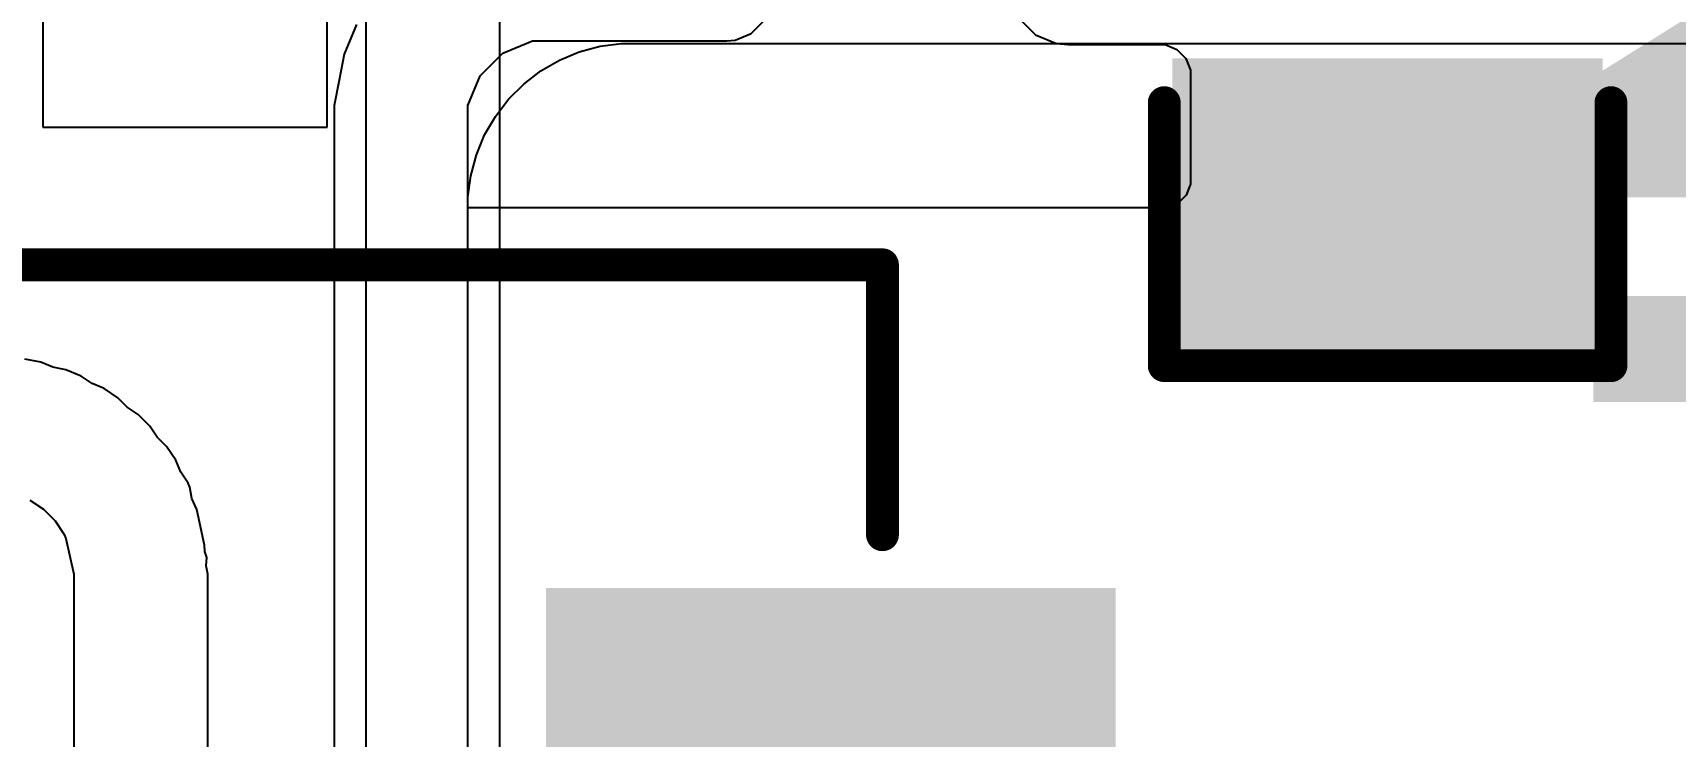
# Model space of a CAD drawing. Header units: inches. Extents: x -2 to 5376, y -4 to 5426.
# Drawn here: x 122.4 to 128.75, y 9.26 to 11.98 of the extents above; entities that cross this region are included whole.
import ezdxf

# ---------------------------------------------------------------- set-up
doc = ezdxf.new("R2010")
doc.units = ezdxf.units.IN
for name, color, linetype in [('Layer 2', 76, 'Continuous'), ('Top Layer', 1, 'Continuous'), ('Top Overlay', 2, 'Continuous'), ('Top Paste', 8, 'Continuous'), ('Top Solder', 216, 'Continuous')]:
    doc.layers.add(name, color=color, linetype=linetype)
doc.styles.add('Arial Black_Bold', font='', dxfattribs={"height": 0.2})
doc.styles.get('Arial Black_Bold').set_extended_font_data('Arial Black', bold=True)

# ---------------------------------------------------------------- blocks, each defined once
blk = doc.blocks.new('YSPI0520_2R2M__246')
at = {"layer": 'Top Layer'}
blk.add_hatch(color=1, dxfattribs=at).paths.add_polyline_path([(1.5, 1.25), (3.5, 1.25), (3.5, -1.25), (1.5, -1.25)])
at = {"layer": 'Top Paste'}
blk.add_hatch(color=8, dxfattribs=at).paths.add_polyline_path([(1.5, 1.25), (3.5, 1.25), (3.5, -1.25), (1.5, -1.25)])
at = {"layer": 'Top Solder'}
blk.add_hatch(color=216, dxfattribs=at).paths.add_polyline_path([(1.3984, 1.3516), (3.6016, 1.3516), (3.6016, -1.3516), (1.3984, -1.3516)])
at = {"layer": 'Top Overlay'}
for points in [[(-2.7, 2.6, 0.127, 0.127, 0), (2.7, 2.6, 0.127, 0.127, 0)], [(2.7, 1.557, 0.127, 0.127, 0), (2.7, 2.6, 0.127, 0.127, 0)]]:
    blk.add_lwpolyline(points, format="xyseb", dxfattribs=at)
for points in [[(2.6682, 2.6, 0.0635, 0.0635, 1), (2.7317, 2.6, 0.0635, 0.0635, 1)], [(2.6682, 2.6, 0.0635, 0.0635, 1), (2.7317, 2.6, 0.0635, 0.0635, 1)], [(2.6682, 1.557, 0.0635, 0.0635, 1), (2.7317, 1.557, 0.0635, 0.0635, 1)]]:
    blk.add_lwpolyline(points, format="xyseb", close=True, dxfattribs=at)
blk = doc.blocks.new('C___0805_283')
at = {"layer": 'Top Layer'}
for points in [[(-1.524, 0.762), (-0.508, 0.762), (-0.508, -0.762), (-1.524, -0.762)], [(0.508, 0.762), (1.524, 0.762), (1.524, -0.762), (0.508, -0.762)]]:
    blk.add_hatch(color=1, dxfattribs=at).paths.add_polyline_path(points)
at = {"layer": 'Top Paste'}
for points in [[(-1.524, 0.762), (-0.508, 0.762), (-0.508, -0.762), (-1.524, -0.762)], [(0.508, 0.762), (1.524, 0.762), (1.524, -0.762), (0.508, -0.762)]]:
    blk.add_hatch(color=8, dxfattribs=at).paths.add_polyline_path(points)
at = {"layer": 'Top Solder'}
for points in [[(-1.594, 0.832), (-0.438, 0.832), (-0.438, -0.832), (-1.594, -0.832)], [(0.438, 0.832), (1.594, 0.832), (1.594, -0.832), (0.438, -0.832)]]:
    blk.add_hatch(color=216, dxfattribs=at).paths.add_polyline_path(points)
at = {"layer": 'Top Overlay'}
for points in [[(-1.6256, -0.8636, 0.127, 0.127, 0), (-1.6256, 0.8636, 0.127, 0.127, 0)], [(-0.6096, 0.8636, 0.127, 0.127, 0), (-1.6256, 0.8636, 0.127, 0.127, 0)], [(1.6256, 0.8636, 0.127, 0.127, 0), (0.6096, 0.8636, 0.127, 0.127, 0)], [(1.6256, -0.8636, 0.127, 0.127, 0), (1.6256, 0.8636, 0.127, 0.127, 0)], [(-0.6096, -0.8636, 0.127, 0.127, 0), (-1.6256, -0.8636, 0.127, 0.127, 0)], [(1.6256, -0.8636, 0.127, 0.127, 0), (0.6096, -0.8636, 0.127, 0.127, 0)]]:
    blk.add_lwpolyline(points, format="xyseb", dxfattribs=at)
for points in [[(-1.6574, 0.8636, 0.0635, 0.0635, 1), (-1.5938, 0.8636, 0.0635, 0.0635, 1)], [(-1.6574, 0.8636, 0.0635, 0.0635, 1), (-1.5938, 0.8636, 0.0635, 0.0635, 1)], [(-0.6413, 0.8636, 0.0635, 0.0635, 1), (-0.5778, 0.8636, 0.0635, 0.0635, 1)], [(0.5778, 0.8636, 0.0635, 0.0635, 1), (0.6413, 0.8636, 0.0635, 0.0635, 1)], [(1.5938, 0.8636, 0.0635, 0.0635, 1), (1.6574, 0.8636, 0.0635, 0.0635, 1)], [(1.5938, 0.8636, 0.0635, 0.0635, 1), (1.6574, 0.8636, 0.0635, 0.0635, 1)], [(-1.6574, -0.8636, 0.0635, 0.0635, 1), (-1.5938, -0.8636, 0.0635, 0.0635, 1)], [(-1.6574, -0.8636, 0.0635, 0.0635, 1), (-1.5938, -0.8636, 0.0635, 0.0635, 1)], [(-0.6413, -0.8636, 0.0635, 0.0635, 1), (-0.5778, -0.8636, 0.0635, 0.0635, 1)], [(0.5778, -0.8636, 0.0635, 0.0635, 1), (0.6413, -0.8636, 0.0635, 0.0635, 1)], [(1.5938, -0.8636, 0.0635, 0.0635, 1), (1.6574, -0.8636, 0.0635, 0.0635, 1)], [(1.5938, -0.8636, 0.0635, 0.0635, 1), (1.6574, -0.8636, 0.0635, 0.0635, 1)]]:
    blk.add_lwpolyline(points, format="xyseb", close=True, dxfattribs=at)

msp = doc.modelspace()

# ---------------------------------------------------------------- linework, layer by layer
at = {"layer": 'Layer 2'}
for p, q in [((124.2021, 5.4067), (124.2021, 17.9109)), ((123.6841, 17.755), (123.6841, 5.4194))]:
    msp.add_line(p, q, dxfattribs=at)
at = {"layer": 'Top Layer'}
for p, q in [((122.435, 16.4465), (122.435, 11.6142)), ((123.5344, 11.6142), (123.5344, 12.4266)), ((123.6479, 12.0109), (123.6004, 11.8963)), ((125.1736, 11.9765), (125.2203, 12.0232)), ((126.2122, 12.0334), (126.2738, 11.9718)), ((124.2142, 11.9005), (124.3288, 11.948)), ((124.3288, 11.948), (124.3909, 11.948)), ((124.3909, 11.948), (124.3909, 11.948)), ((124.3909, 11.948), (125.0796, 11.948)), ((125.0796, 11.948), (125.1126, 11.9512)), ((125.1126, 11.9512), (125.1736, 11.9765)), ((126.2738, 11.9718), (126.3544, 11.9384)), ((123.6004, 11.8962), (123.5806, 11.7965)), ((123.6004, 11.8963), (123.6004, 11.8962)), ((123.6004, 11.8962), (123.6004, 11.8962)), ((124.1264, 11.8128), (124.2142, 11.9005)), ((124.4325, 11.8737), (124.5094, 11.9056)), ((124.5094, 11.9056), (124.5898, 11.9271)), ((124.5898, 11.9271), (124.6724, 11.938)), ((124.6724, 11.938), (137.1981, 11.938)), ((126.3544, 11.9384), (126.398, 11.9341)), ((126.398, 11.9341), (126.398, 11.9341)), ((126.398, 11.9341), (126.7499, 11.9341)), ((126.7499, 11.9341), (126.7744, 11.9341)), ((126.7744, 11.9341), (126.8196, 11.9154)), ((126.8196, 11.9154), (126.8543, 11.8807)), ((126.8543, 11.8807), (126.873, 11.8355)), ((124.079, 11.6981), (124.1264, 11.8128)), ((124.2944, 11.7814), (124.3605, 11.8321)), ((124.3605, 11.8321), (124.4325, 11.8737)), ((126.873, 11.8355), (126.873, 11.811)), ((123.5806, 11.7965), (123.561, 11.6981)), ((124.2356, 11.7226), (124.2944, 11.7814)), ((126.873, 11.811), (126.873, 11.811)), ((126.873, 11.811), (126.873, 11.4174)), ((123.561, 11.6981), (123.561, 11.698)), ((123.561, 11.698), (123.561, 11.698)), ((123.561, 11.698), (123.561, 11.636)), ((124.079, 11.6361), (124.079, 11.6981)), ((124.1849, 11.6565), (124.2356, 11.7226)), ((123.561, 11.636), (123.561, 11.3446)), ((124.079, 11.303), (124.079, 11.6361)), ((124.1433, 11.5845), (124.1849, 11.6565)), ((122.435, 11.6142), (123.5344, 11.6142)), ((124.1114, 11.5076), (124.1433, 11.5845)), ((124.0899, 11.4271), (124.1114, 11.5076)), ((124.079, 11.3446), (124.0899, 11.4271)), ((126.873, 11.3947), (126.8556, 11.3526)), ((126.873, 11.4174), (126.873, 11.3947)), ((123.561, 11.3446), (123.561, 1.778)), ((124.079, 11.303), (124.079, 11.3446)), ((126.8234, 11.3204), (126.7813, 11.303)), ((126.8556, 11.3526), (126.8234, 11.3204)), ((126.7586, 11.303), (124.079, 11.303)), ((124.079, 1.778), (124.079, 11.303)), ((126.7813, 11.303), (126.7586, 11.303)), ((126.7586, 11.303), (126.7586, 11.303)), ((122.4273, 10.7064), (122.3649, 10.7188)), ((122.4744, 10.6869), (122.4273, 10.7064)), ((122.5245, 10.6769), (122.4744, 10.6869)), ((122.5832, 10.6526), (122.5245, 10.6769)), ((122.6257, 10.6242), (122.5832, 10.6526)), ((122.6728, 10.6047), (122.6257, 10.6242)), ((122.7257, 10.5694), (122.6728, 10.6047)), ((122.7618, 10.5333), (122.7257, 10.5694)), ((122.8042, 10.5049), (122.7618, 10.5333)), ((122.8492, 10.4599), (122.8042, 10.5049)), ((122.8775, 10.4175), (122.8492, 10.4599)), ((122.9136, 10.3814), (122.8775, 10.4175)), ((122.9489, 10.3285), (122.9136, 10.3814)), ((122.9684, 10.2814), (122.9489, 10.3285)), ((122.9968, 10.239), (122.9684, 10.2814)), ((123.003, 10.2241), (122.9968, 10.239)), ((122.385, 10.174), (122.4379, 10.1387)), ((123.0118, 10.1795), (123.003, 10.2241)), ((123.0301, 10.1379), (123.0118, 10.1795)), ((122.4379, 10.1387), (122.4829, 10.0937)), ((123.0606, 10), (123.0301, 10.1379)), ((122.4829, 10.0937), (122.5182, 10.0408)), ((122.5182, 10.0408), (122.5244, 10.0259)), ((122.5244, 10.0259), (122.555, 9.888)), ((123.0612, 9.9755), (123.0606, 10)), ((123.0689, 9.9523), (123.0612, 9.9755)), ((123.0666, 9.9198), (123.0689, 9.9521)), ((123.0729, 9.8878), (123.0666, 9.9198)), ((123.0689, 9.9521), (123.0689, 9.9523)), ((122.555, 9.888), (122.555, 9.8878)), ((122.555, 9.8878), (122.555, 9.8878)), ((122.555, 9.8878), (122.555, 9.8878)), ((122.555, 9.8878), (122.555, 6.5925)), ((123.0729, 6.5926), (123.0729, 9.8878))]:
    msp.add_line(p, q, dxfattribs=at)

# ---------------------------------------------------------------- block references
at = {"rotation": 270}
msp.add_blockref('C___0805_283', (127.635, 12.319), dxfattribs=at)
msp.add_blockref('YSPI0520_2R2M__246', (122.9818, 8.483))

# ---------------------------------------------------------------- texts
at = {"layer": 'Top Overlay', "style": 'Arial Black_Bold'}
msp.add_text('INPUT', height=1.778, rotation=90, dxfattribs=at).set_placement((130.209, 10.3631))

doc.saveas('drawing.dxf')
